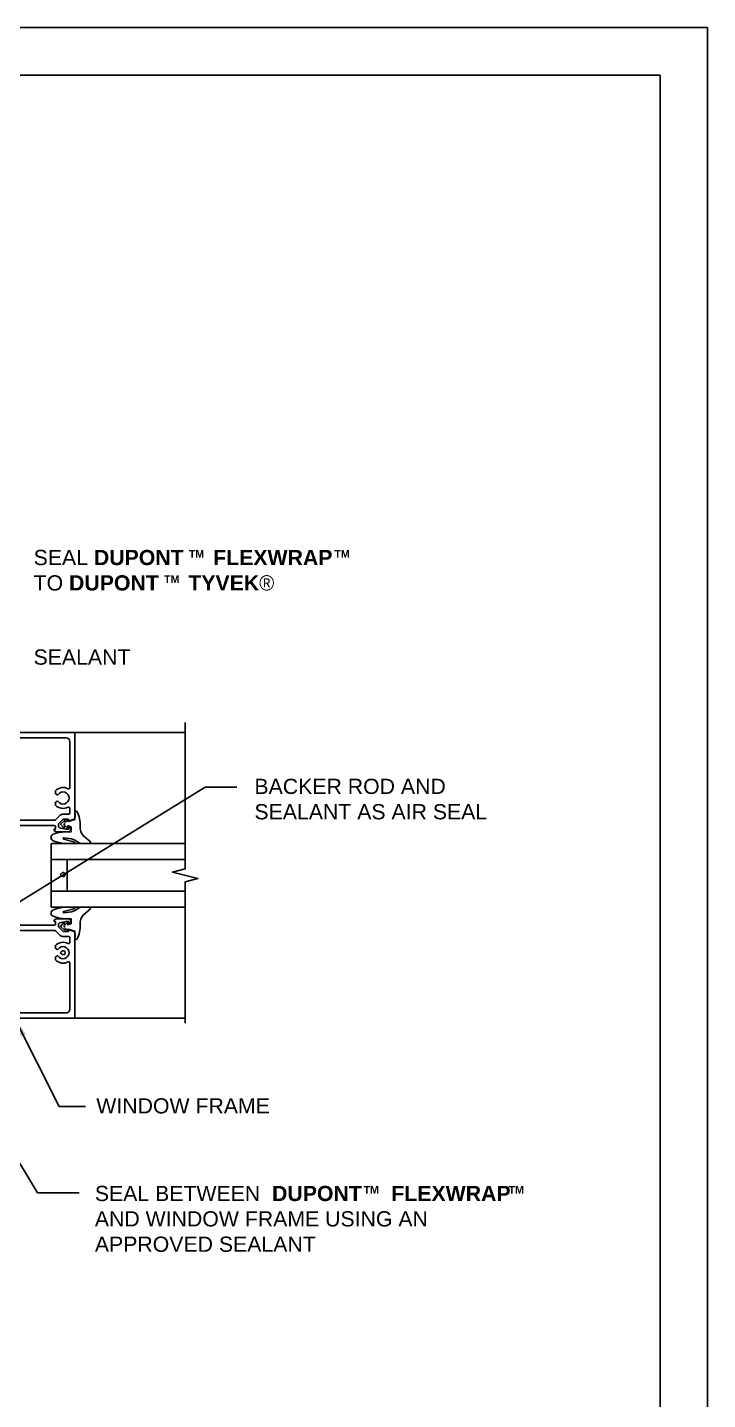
# Model space of a CAD drawing. Extents: x -129 to 26, y 0 to 100.
# Drawn here: x 14.77 to 25.5, y 11.37 to 33 of the extents above; entities that cross this region are included whole.
import ezdxf

# ---------------------------------------------------------------- set-up
doc = ezdxf.new("R2010")
doc.units = 0
doc.header["$LTSCALE"] = 1.5
doc.header["$MEASUREMENT"] = 0
doc.layers.get('DEFPOINTS').update_dxf_attribs({"linetype": 'CONTINUOUS'})
for name, color, linetype in [('8X11-TTB$0$B', 7, 'CONTINUOUS'), ('A-ANNO-TXT0', 252, 'CONTINUOUS'), ('A-GLAZING', 252, 'CONTINUOUS'), ('A-WINDOW_FRAME', 252, 'CONTINUOUS'), ('A-WINDOW_GASKET', 252, 'CONTINUOUS'), ('TEXT', 7, 'CONTINUOUS')]:
    doc.layers.add(name, color=color, linetype=linetype)
doc.styles.add('DETAILS', font='sanss___.ttf', dxfattribs={"height": 1})
doc.dimstyles.new('TYVEKDETAILS', dxfattribs={"dimscale": 6, "dimtxt": 1.5, "dimasz": 0.1, "dimexe": 0.75, "dimexo": 0.75, "dimgap": 0.75, "dimtad": 0, "dimtih": 1, "dimtoh": 1, "dimdec": 4, "dimzin": 0, "dimtxsty": 'DETAILS', "dimcen": 0.0625, "dimazin": 3, "dimtfac": 1, "dimtdec": 4, "dimtofl": 0, "dimtmove": 0, "dimatfit": 3, "dimtolj": 1, "dimtzin": 0})

msp = doc.modelspace()

# ---------------------------------------------------------------- linework, layer by layer
at = {"layer": '8X11-TTB$0$B', "color": 7}
for p, q in [((0.7499999999999893, 32.25), (24.75, 32.25000000000001)), ((24.75, 32.25000000000001), (24.75, 0.7499999999999964))]:
    msp.add_line(p, q, dxfattribs=at)
at = {"layer": 'A-ANNO-TXT0', "elevation": -2.979996827461449e-09}
msp.add_lwpolyline([(17.26217788466704, 17.29792308413844), (17.26217788466704, 19.53095827913954), (17.46215788466691, 19.58097827913955), (17.06217788466699, 19.68095827913951), (17.26217788466704, 19.73095827913947), (17.26217788466704, 22.04251360423119)], dxfattribs=at)
at = {"layer": 'A-GLAZING'}
for p, q in [((15.1492582274276, 20.13140989167435, -2.979996827461446e-09), (17.26216788466706, 20.13140989167435, -2.979996827461446e-09)), ((15.1492582274276, 19.88140989167435, -2.979996827461446e-09), (17.26216788466706, 19.88140989167435, -2.979996827461446e-09)), ((15.1492582274276, 19.38140989167435, -2.979996827461446e-09), (17.26216788466706, 19.38140989167435, -2.979996827461446e-09)), ((15.1492582274276, 19.13140989167435, -2.979996827461446e-09), (17.26216788466706, 19.13140989167435, -2.979996827461446e-09))]:
    msp.add_line(p, q, dxfattribs=at)
at = {"layer": 'A-WINDOW_FRAME'}
for p, q in [((17.26217788466704, 21.88096827913953, -2.979996827461446e-09), (15.5242582274276, 21.88096827913953, -2.979996827461446e-09)), ((15.1492582274276, 19.13140989167435, -2.979996827461446e-09), (15.1492582274276, 20.13140989167435, -2.979996827461446e-09)), ((15.3992582274276, 19.38140989167435, -2.979996827461446e-09), (15.3992582274276, 19.88140989167435, -2.979996827461446e-09)), ((17.26217788466704, 17.38096827913953, -2.979996827461446e-09), (15.5242582274276, 17.38096827913953, -2.979996827461446e-09))]:
    msp.add_line(p, q, dxfattribs=at)
at = {"layer": 'A-WINDOW_FRAME', "elevation": -2.979996827461449e-09}
for points in [[(13.52425822742737, 21.88096327913966), (15.52425822742737, 21.88096327913966), (15.52425822742737, 20.52344358216997), (15.42175822742741, 20.48741327913966), (15.42175822742741, 20.51641327913965), (15.35005822742744, 20.51641327913965, 0.198912367379654), (15.33238055789787, 20.50909094866925), (15.26575822742746, 20.44241327913958), (15.26575822742746, 20.40046327913965, 0.3541185725306731), (15.28159999361117, 20.38090032712499), (15.38375822742739, 20.35846327913962), (15.42175822742741, 20.35846327913962), (15.42175822742741, 20.38746327913962), (15.43375822742735, 20.38746327913962, -0.414213562373095), (15.45375822742756, 20.36746327913964), (15.45375822742756, 20.33846327913964, -0.414213562373095), (15.43375822742735, 20.31846327913966), (15.23176322742745, 20.31846327913966, -0.414213562373095), (15.19375822742734, 20.35646827913966), (15.2157582274275, 20.35646827913966), (15.2157582274275, 20.39846827913957, 0.414213562373095), (15.19575822742752, 20.41846827913967), (14.62425822742751, 20.41846827913967, 0.414213562373095)], [(14.61425822742751, 20.4984682791396), (15.1983151396413, 20.4984682791396, 0.1990202627215653), (15.21600014647368, 20.50579794995938), (15.2757812017768, 20.56562866169655, -0.1990202627215716), (15.35005823047288, 20.59641327913958), (15.42425822742746, 20.59641327913958, 0.414213562373082), (15.44425822742744, 20.61641327913956), (15.44425822742744, 20.6877334416789, 0.5680984128566386), (15.41474471391405, 20.70532585653948, -0.3397540095737931), (15.21625822742738, 20.73721576261049), (15.21625822742738, 20.7811812468369), (15.2457388924762, 20.79820191673876, -0.3865446749096253), (15.25888359104295, 20.79534372140936, 3.127286275187395), (15.25888359104317, 20.90558283686992, -0.386544674909742), (15.2457388924762, 20.90272464154053), (15.21625822742738, 20.91974531144238), (15.21625822742738, 20.96371079566869, -0.3397540095737929), (15.41474471391405, 20.9956007017398, 0.5680984128595217), (15.44425822742744, 21.01319311660039), (15.44425822742744, 21.74096827913966, 0.414213562373095), (15.3842582274275, 21.80096827913961), (13.66425822742747, 21.80096827913961, 0.414213562373095)], [(14.62425822742751, 18.84346327913964), (15.19575822742752, 18.84346327913964, 0.4142135623730941), (15.2157582274275, 18.86346327913962), (15.2157582274275, 18.90546327913965), (15.19375822742734, 18.90546327913965, -0.4142135623730984), (15.23176322742745, 18.94346827913965), (15.43375822742735, 18.94346827913965, -0.414213562373108), (15.45375822742756, 18.92346827913967), (15.45375822742756, 18.89446827913967, -0.414213562373095), (15.43375822742735, 18.87446827913957), (15.42175822742741, 18.87446827913957), (15.42175822742741, 18.90346827913957), (15.38375822742739, 18.90346827913957), (15.28159999361117, 18.88103123115432, 0.3541185725306732), (15.26575822742746, 18.86146827913965), (15.26575822742746, 18.81951827913961), (15.33238055789787, 18.75284060960994, 0.198912367379654), (15.35005822742744, 18.74551827913966), (15.42175822742741, 18.74551827913966), (15.42175822742741, 18.77451827913965), (15.52425822742737, 18.73848797610934), (15.52425822742737, 17.38096827913965), (13.52425822742737, 17.38096827913965)], [(13.66425822742747, 17.46096827913957), (15.3842582274275, 17.46096827913957, 0.4142135623731036), (15.44425822742744, 17.52096827913963), (15.44425822742744, 18.24873844167881, 0.5680984128594625), (15.41474471391405, 18.26633085653951, -0.3397540095737803), (15.21625822742738, 18.29822076261051), (15.21625822742738, 18.34218624683681), (15.2457388924762, 18.35920691673867, -0.3865446749097419), (15.25888359104317, 18.35634872140927, 3.127286275187371), (15.25888359104295, 18.46658783686994, -0.3865446749096684), (15.2457388924762, 18.46372964154055), (15.21625822742738, 18.4807503114424), (15.21625822742738, 18.52471579566871, -0.3397540095737777), (15.41474471391405, 18.55660570173982, 0.5680984128594625), (15.44425822742744, 18.57419811660041), (15.44425822742744, 18.64551827913963, 0.4142135623731341), (15.42425822742746, 18.66551827913962), (15.35005823047288, 18.66551827913962, -0.1990202627215713), (15.2757812017768, 18.69630289658265), (15.21600014647368, 18.75613360831981, 0.1990202627215655), (15.1983151396413, 18.7634632791396), (14.61425822742751, 18.7634632791396, -0.414213562373095)]]:
    msp.add_lwpolyline(points, format="xyb", dxfattribs=at)
for points in [[(15.34309057575786, 20.43138979803869), (15.35925822742741, 20.44757087917888), (15.35925822742741, 20.42783889114876)], [(15.34309057575786, 18.83055176024025), (15.35925822742741, 18.83410266713006), (15.35925822742741, 18.81437067910006)]]:
    msp.add_lwpolyline(points, close=True, dxfattribs=at)
for points in [[(15.29004292159391, 19.6422802370037, 0.0949971087653755), (15.30978795708563, 19.66113692736011, -3.127286275175908), (15.30978795708541, 19.62342354575507, 0.09499711044848136)], [(15.29004292015031, 18.41147327865472, 0.09499711473515954), (15.3097879570845, 18.43032996994064, -3.127286275188724), (15.30978795708541, 18.39261658833707, 0.09499711291348147)]]:
    msp.add_lwpolyline(points, format="xyb", close=True, dxfattribs=at)
at = {"layer": 'A-WINDOW_GASKET', "elevation": -2.979996827461449e-09}
for points in [[(15.41025619926302, 20.50489848752816), (15.41513049986099, 20.47808196098923), (15.52236509754278, 20.51221208511036), (15.52723939642158, 20.57315873577043), (15.5242582274276, 20.64871360612925), (15.55526777004877, 20.63862306457086, -0.1257100272134179), (15.6070100976425, 20.40663166254886, 0.2260837189018228), (15.65672795628655, 20.25304610211718), (15.76766857444693, 20.15749079245755, -0.6449762263124317), (15.75592723197326, 20.13155650043937), (15.62669029634378, 20.13313623746738, -0.1518691569180708), (15.58225514199455, 20.14948901406374), (15.52232936272606, 20.18799220235904, 0.02934546717884474), (15.47044671953347, 20.20538709156186), (15.34865270969647, 20.22261738114535, 0.6538117075652882), (15.341665972731, 20.20237657024255), (15.50691489022086, 20.15828482302025, -0.8886355728344962), (15.50485345932168, 20.13313623746738), (15.37060783892901, 20.13313623746738, -0.06420464893641442), (15.18199158222171, 20.17556869937685, -0.6896355001773956), (15.18199158222171, 20.27817742976491, -0.07035608683589237), (15.37060783892901, 20.31940989167434), (15.46631064926248, 20.31940989167434), (15.46631064926248, 20.39275664965099), (15.41269334956212, 20.41469744446838), (15.40781905068332, 20.3756915865549), (15.37126180135636, 20.40982171274696), (15.34932745210415, 20.37812945241567), (15.29571015412296, 20.43907610514666), (15.3615132018798, 20.4951470240852), (15.37126180135636, 20.47076836340703)], [(15.41025619926302, 18.75792129582053), (15.41513049986099, 18.78473782235947), (15.52236509754278, 18.75060769823834), (15.52723939642158, 18.68966104757827), (15.5242582274276, 18.61410617721956), (15.55526777004877, 18.62419671877784, 0.1257100272134179), (15.6070100976425, 18.85618812079984, -0.2260837189018228), (15.65672795628655, 19.00977368123152), (15.76766857444693, 19.10532899089115, 0.6449762263124317), (15.75592723197326, 19.13126328290933), (15.62669029634378, 19.12968354588132, 0.1518691569180708), (15.58225514199455, 19.11333076928495), (15.52232936272606, 19.07482758098977, -0.02934546717884474), (15.47044671953347, 19.05743269178684), (15.34865270969647, 19.04020240220335, -0.6538117075652882), (15.341665972731, 19.06044321310615), (15.50691489022086, 19.10453496032845, 0.8886355728344962), (15.50485345932168, 19.12968354588132), (15.37060783892901, 19.12968354588132, 0.06420464893641442), (15.18199158222171, 19.08725108397185, 0.6896355001773956), (15.18199158222171, 18.98464235358379, 0.07035608683589237), (15.37060783892901, 18.94340989167436), (15.46631064926248, 18.94340989167436), (15.46631064926248, 18.87006313369782), (15.41269334956212, 18.84812233888031), (15.40781905068332, 18.88712819679379), (15.37126180135636, 18.85299807060174), (15.34932745210415, 18.88469033093302), (15.29571015412296, 18.82374367820215), (15.3615132018798, 18.7676727592635), (15.37126180135636, 18.79205141994167)]]:
    msp.add_lwpolyline(points, format="xyb", close=True, dxfattribs=at)
at = {"layer": 'DEFPOINTS'}
for p, q in [((-5.329070518200751e-15, 33), (25.5, 33)), ((25.5, 33), (25.5, -3.552713678800501e-15))]:
    msp.add_line(p, q, dxfattribs=at)

# ---------------------------------------------------------------- texts
at = {"layer": 'TEXT', "attachment_point": 1, "style": 'DETAILS'}
for s, insert, char_height, width in [('SEAL{\\fSansSerif|b1|i0|c2|p2; DUPONT     FLEXWRAP\\P}TO{\\fSansSerif|b1|i0|c2|p2; DUPONT     TYVEK\\fSymbol|b0|i0|c2|p18;â}', (14.87228017348031, 24.76222165779524, 8.195021075479766e-09), 0.239999999976, 8.659857940904283), ('SEALANT', (14.8711781441073, 23.19214278485345, -2.234997471596244e-09), 0.239999976, 8.659857075784474), ('BACKER ROD AND SEALANT AS AIR SEAL', (18.35443040053328, 21.15378025908861), 0.24, 4.349451029861228), ('WINDOW FRAME', (15.86044029295964, 16.11629624755872, -7.449992068653616e-09), 0.24, 8.65985794177027), ('SEAL BETWEEN {\\fSansSerif|b1|i0|c2|p2; DUPONT     FLEXWRAP\\P}AND WINDOW FRAME USING AN APPROVED SEALANT', (15.83764647299533, 14.73490940545522, -1.489998413730723e-09), 0.239999999976, 6.874414581820327)]:
    msp.add_mtext(s, dxfattribs=dict(at, insert=insert, char_height=char_height, width=width))
at = {"layer": 'TEXT', "char_height": 0.119999999988, "attachment_point": 4, "style": 'DETAILS'}
for insert in [(17.32016877423657, 24.69810872303092, -1.489998413730723e-09), (19.61473985309295, 24.69810872303092, -1.489998413730723e-09), (16.92922619186404, 24.3007452181274, -1.489998413730723e-09), (20.07553511427962, 14.6707964706909, -1.489998413730723e-09), (22.36205273386387, 14.6707964706909, -1.489998413730723e-09)]:
    msp.add_mtext('{\\fSansSerif|b1|i0|c2|p2;TM}', dxfattribs=dict(at, insert=insert))

# ---------------------------------------------------------------- leaders
at = {"layer": 'TEXT'}
for points in [[(13.21175822742715, 18.33004489778294, -2.979996827461447e-09), (17.5779012398377, 21.02076840751403, -2.979996827461447e-09), (18.07452578513514, 21.02076840751403, -2.979996827461447e-09)], [(13.21175822742715, 17.48616343334836, -4.469995241192172e-09), (14.93229517114979, 14.62547312911954, -4.469995241192172e-09), (15.59073138687392, 14.62435588353834, -4.469995241192172e-09)], [(14.57789135677576, 17.37241245517178, -7.449992068653616e-09), (15.2749519936145, 15.98698694952594, -7.449992068653616e-09), (15.68904594902405, 15.98698694952594, -7.449992068653616e-09)]]:
    msp.add_leader(points, dimstyle='TYVEKDETAILS', override={"dimscale": 3, "dimfxl": 3}, dxfattribs=at)

doc.saveas('drawing.dxf')
